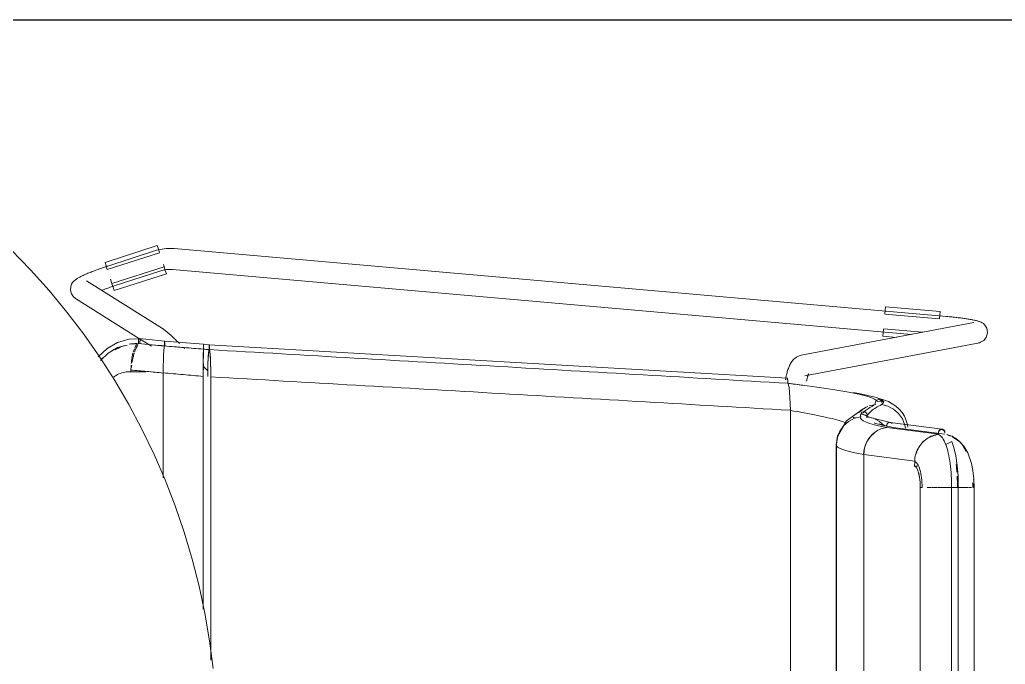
# Model space of a CAD drawing. Header units: millimetres. Extents: x 155927 to 317870, y -36033 to 97293.
# Drawn here: x 160235 to 160801, y 25586 to 25956 of the extents above; entities that cross this region are included whole.
import ezdxf

# ---------------------------------------------------------------- set-up
doc = ezdxf.new("R2010")
doc.units = ezdxf.units.MM
doc.header["$MEASUREMENT"] = 0
doc.layers.add('I-FURN', color=8, linetype='CONTINUOUS', lineweight=9)
doc.layers.add('I-WALL', color=7, linetype='CONTINUOUS', lineweight=9)

msp = doc.modelspace()

# ---------------------------------------------------------------- linework, layer by layer
at = {"layer": 'I-FURN'}
for p, q in [((160284.22, 25816.26), (160314.23, 25825.95)), ((160314.23, 25825.95), (160314.86, 25823.99)), ((160241.52, 25812.1), (160230.39, 25823.6)), ((160285.53, 25812.21), (160315.54, 25821.9)), ((160312.6, 25822.95), (160285.78, 25814.23)), ((160312.64, 25822.96), (160312.6, 25822.95)), ((160313.73, 25823.29), (160312.64, 25822.96)), ((160314.84, 25823.57), (160313.73, 25823.29)), ((160315.96, 25823.82), (160314.84, 25823.57)), ((160314.86, 25823.99), (160315.5, 25822.02)), ((160317.08, 25824.01), (160315.96, 25823.82)), ((160318.21, 25824.16), (160317.08, 25824.01)), ((160319.35, 25824.27), (160318.21, 25824.16)), ((160320.49, 25824.33), (160319.35, 25824.27)), ((160321.63, 25824.34), (160320.49, 25824.33)), ((160322.78, 25824.31), (160321.63, 25824.34)), ((160323.91, 25824.23), (160322.78, 25824.31)), ((160767.24, 25785.28), (160323.91, 25824.23)), ((160283.11, 25813.34), (160283.85, 25813.59)), ((160283.85, 25813.59), (160284.58, 25813.84)), ((160284.85, 25814.3), (160284.22, 25816.26)), ((160284.58, 25813.84), (160285.32, 25814.08)), ((160285.49, 25812.33), (160284.85, 25814.3)), ((160285.32, 25814.08), (160285.78, 25814.23)), ((160318.14, 25813.83), (160288.14, 25804.14)), ((160317.73, 25815.09), (160318.11, 25813.93)), ((160318.18, 25813.71), (160318.82, 25811.74)), ((160252.18, 25800.17), (160241.52, 25812.1)), ((160269.38, 25807.71), (160269.8, 25807.94)), ((160269.8, 25807.94), (160270.24, 25808.17)), ((160270.24, 25808.17), (160270.7, 25808.4)), ((160270.7, 25808.4), (160271.17, 25808.63)), ((160271.17, 25808.63), (160271.66, 25808.86)), ((160271.66, 25808.86), (160272.17, 25809.1)), ((160272.17, 25809.1), (160272.7, 25809.34)), ((160272.7, 25809.34), (160273.25, 25809.58)), ((160273.25, 25809.58), (160273.81, 25809.82)), ((160273.81, 25809.82), (160274.39, 25810.06)), ((160274.39, 25810.06), (160274.98, 25810.31)), ((160274.98, 25810.31), (160275.59, 25810.56)), ((160275.59, 25810.56), (160276.22, 25810.81)), ((160276.22, 25810.81), (160276.86, 25811.06)), ((160276.86, 25811.06), (160277.51, 25811.32)), ((160277.51, 25811.32), (160278.18, 25811.57)), ((160278.18, 25811.57), (160278.85, 25811.82)), ((160278.85, 25811.82), (160279.54, 25812.08)), ((160279.54, 25812.08), (160280.24, 25812.33)), ((160280.24, 25812.33), (160280.95, 25812.59)), ((160280.95, 25812.59), (160281.66, 25812.84)), ((160281.66, 25812.84), (160282.39, 25813.09)), ((160282.39, 25813.09), (160283.11, 25813.34)), ((160289.44, 25800.1), (160319.45, 25809.79)), ((160289.49, 25802.82), (160316.31, 25811.53)), ((160316.31, 25811.53), (160316.94, 25811.73)), ((160316.94, 25811.73), (160317.58, 25811.89)), ((160317.58, 25811.89), (160318.23, 25812.03)), ((160318.23, 25812.03), (160318.88, 25812.15)), ((160318.82, 25811.74), (160319.45, 25809.79)), ((160318.88, 25812.15), (160319.54, 25812.24)), ((160319.54, 25812.24), (160320.2, 25812.3)), ((160320.2, 25812.3), (160320.86, 25812.33)), ((160320.86, 25812.33), (160321.52, 25812.34)), ((160321.52, 25812.34), (160322.18, 25812.32)), ((160322.18, 25812.32), (160322.84, 25812.28)), ((160322.84, 25812.28), (160322.86, 25812.28)), ((160322.86, 25812.28), (160747.21, 25775)), ((160264.32, 25800.43), (160264.5, 25802.4)), ((160264.5, 25802.4), (160265.02, 25803.78)), ((160265.02, 25803.78), (160265.58, 25804.7)), ((160265.58, 25804.7), (160266.1, 25805.32)), ((160266.1, 25805.32), (160266.57, 25805.79)), ((160266.57, 25805.79), (160266.99, 25806.16)), ((160266.99, 25806.16), (160267.4, 25806.47)), ((160267.4, 25806.47), (160267.79, 25806.75)), ((160267.79, 25806.75), (160268.18, 25807)), ((160268.18, 25807), (160268.57, 25807.25)), ((160268.57, 25807.25), (160268.97, 25807.48)), ((160268.97, 25807.48), (160269.38, 25807.71)), ((160317.21, 25778.44), (160273.63, 25805.74)), ((160287.09, 25802.02), (160287.78, 25802.26)), ((160287.3, 25806.72), (160288.1, 25804.24)), ((160287.78, 25802.26), (160288.47, 25802.49)), ((160288.81, 25802.05), (160288.17, 25804.03)), ((160288.47, 25802.49), (160289.16, 25802.71)), ((160289.16, 25802.71), (160289.49, 25802.82)), ((160262.35, 25787.83), (160252.18, 25800.17)), ((160264.91, 25798.2), (160264.32, 25800.43)), ((160266.13, 25796.47), (160264.91, 25798.2)), ((160282.51, 25800.38), (160283.14, 25800.61)), ((160283.14, 25800.61), (160283.77, 25800.85)), ((160283.77, 25800.85), (160284.42, 25801.08)), ((160284.42, 25801.08), (160285.07, 25801.32)), ((160285.07, 25801.32), (160285.74, 25801.55)), ((160285.74, 25801.55), (160286.41, 25801.79)), ((160286.41, 25801.79), (160287.09, 25802.02)), ((160289.44, 25800.1), (160288.81, 25802.05)), ((160266.13, 25796.47), (160267.26, 25795.57)), ((160267.26, 25795.57), (160304.02, 25772.54)), ((160732.04, 25788.81), (160732.22, 25790.86)), ((160732.22, 25790.86), (160763.63, 25788.1)), ((160272.03, 25775.08), (160262.35, 25787.83)), ((160731.85, 25786.63), (160763.26, 25783.87)), ((160731.86, 25786.75), (160732.04, 25788.81)), ((160763.45, 25786.05), (160763.27, 25783.99)), ((160763.63, 25788.1), (160763.45, 25786.05)), ((160767.39, 25785.27), (160767.24, 25785.28)), ((160768.15, 25785.2), (160767.39, 25785.27)), ((160768.9, 25785.13), (160768.15, 25785.2)), ((160783.09, 25781.8), (160683.79, 25762.99)), ((160769.64, 25785.06), (160768.9, 25785.13)), ((160770.39, 25784.99), (160769.64, 25785.06)), ((160771.13, 25784.91), (160770.39, 25784.99)), ((160771.86, 25784.83), (160771.13, 25784.91)), ((160772.59, 25784.75), (160771.86, 25784.83)), ((160773.3, 25784.67), (160772.59, 25784.75)), ((160774.01, 25784.59), (160773.3, 25784.67)), ((160774.71, 25784.5), (160774.01, 25784.59)), ((160775.4, 25784.42), (160774.71, 25784.5)), ((160776.08, 25784.33), (160775.4, 25784.42)), ((160776.74, 25784.24), (160776.08, 25784.33)), ((160777.39, 25784.15), (160776.74, 25784.24)), ((160778.02, 25784.06), (160777.39, 25784.15)), ((160778.64, 25783.97), (160778.02, 25784.06)), ((160779.24, 25783.88), (160778.64, 25783.97)), ((160779.83, 25783.79), (160779.24, 25783.88)), ((160780.4, 25783.7), (160779.83, 25783.79)), ((160780.95, 25783.6), (160780.4, 25783.7)), ((160781.48, 25783.51), (160780.95, 25783.6)), ((160782, 25783.42), (160781.48, 25783.51)), ((160782.49, 25783.32), (160782, 25783.42)), ((160782.97, 25783.23), (160782.49, 25783.32)), ((160783.43, 25783.13), (160782.97, 25783.23)), ((160783.87, 25783.03), (160783.43, 25783.13)), ((160784.3, 25782.93), (160783.87, 25783.03)), ((160784.71, 25782.83), (160784.3, 25782.93)), ((160785.12, 25782.72), (160784.71, 25782.83)), ((160785.51, 25782.6), (160785.12, 25782.72)), ((160785.91, 25782.48), (160785.51, 25782.6)), ((160786.31, 25782.34), (160785.91, 25782.48)), ((160786.74, 25782.17), (160786.31, 25782.34)), ((160787.22, 25781.95), (160786.74, 25782.17)), ((160787.78, 25781.65), (160787.22, 25781.95)), ((160788.48, 25781.17), (160787.78, 25781.65)), ((160789.39, 25780.32), (160788.48, 25781.17)), ((160790.43, 25778.66), (160789.39, 25780.32)), ((160281.18, 25761.96), (160272.03, 25775.08)), ((160317.21, 25778.44), (160317.54, 25778.22)), ((160317.54, 25778.22), (160317.79, 25778.04)), ((160317.79, 25778.04), (160318.02, 25777.87)), ((160318.02, 25777.87), (160318.24, 25777.69)), ((160318.24, 25777.69), (160318.47, 25777.51)), ((160318.47, 25777.51), (160318.7, 25777.32)), ((160318.7, 25777.32), (160318.94, 25777.12)), ((160318.94, 25777.12), (160319.19, 25776.91)), ((160319.19, 25776.91), (160319.46, 25776.68)), ((160319.46, 25776.68), (160319.74, 25776.43)), ((160319.74, 25776.43), (160320.03, 25776.18)), ((160320.03, 25776.18), (160320.34, 25775.9)), ((160320.34, 25775.9), (160320.66, 25775.62)), ((160320.66, 25775.62), (160321, 25775.32)), ((160321, 25775.32), (160321.35, 25775)), ((160321.35, 25775), (160321.71, 25774.67)), ((160321.71, 25774.67), (160322.09, 25774.33)), ((160322.09, 25774.33), (160322.48, 25773.97)), ((160322.48, 25773.97), (160322.88, 25773.6)), ((160730.73, 25773.95), (160730.91, 25775.99)), ((160730.73, 25773.95), (160738.63, 25773.25)), ((160730.91, 25775.99), (160731.09, 25778.05)), ((160753.58, 25776.2), (160731.1, 25778.18)), ((160790.08, 25773.15), (160790.91, 25775.9)), ((160790.91, 25775.9), (160790.43, 25778.66)), ((160291.45, 25770.33), (160285.44, 25766.94)), ((160297.97, 25772.2), (160291.45, 25770.33)), ((160304.88, 25772.49), (160297.97, 25772.2)), ((160303.99, 25772.61), (160318.48, 25771.19)), ((160304.39, 25772.31), (160310.84, 25768.27)), ((160318.19, 25767.45), (160318.39, 25768.34)), ((160318.39, 25768.34), (160318.19, 25767.45)), ((160318.39, 25770.25), (160318.38, 25769.8)), ((160318.38, 25769.79), (160318.39, 25770.25)), ((160318.38, 25769.8), (160318.38, 25769.31)), ((160318.38, 25769.3), (160318.38, 25769.79)), ((160318.38, 25769.31), (160318.38, 25768.81)), ((160318.38, 25768.81), (160318.38, 25769.3)), ((160318.38, 25768.81), (160318.39, 25768.34)), ((160318.39, 25768.34), (160318.38, 25768.81)), ((160318.41, 25770.64), (160318.39, 25770.25)), ((160318.39, 25770.25), (160318.41, 25770.63)), ((160318.43, 25770.93), (160318.41, 25770.64)), ((160318.41, 25770.63), (160318.43, 25770.93)), ((160318.45, 25771.12), (160318.43, 25770.93)), ((160318.45, 25771.12), (160318.48, 25771.19)), ((160318.48, 25771.19), (160318.45, 25771.12)), ((160318.48, 25771.19), (160340.68, 25769.36)), ((160318.5, 25771.13), (160318.48, 25771.19)), ((160318.48, 25771.19), (160318.5, 25771.12)), ((160318.53, 25770.94), (160318.5, 25771.13)), ((160318.5, 25771.12), (160318.53, 25770.93)), ((160318.55, 25770.65), (160318.53, 25770.94)), ((160318.53, 25770.93), (160318.55, 25770.64)), ((160318.58, 25769.81), (160318.57, 25770.26)), ((160318.57, 25770.26), (160318.58, 25769.81)), ((160318.57, 25768.35), (160318.58, 25768.82)), ((160318.58, 25768.82), (160318.57, 25768.35)), ((160318.58, 25769.32), (160318.58, 25769.81)), ((160318.58, 25769.81), (160318.58, 25769.32)), ((160318.58, 25768.82), (160318.58, 25769.32)), ((160318.58, 25769.32), (160318.58, 25768.82)), ((160322.88, 25773.6), (160323.3, 25773.22)), ((160323.3, 25773.22), (160323.72, 25772.83)), ((160323.72, 25772.83), (160324.16, 25772.43)), ((160324.16, 25772.43), (160324.6, 25772.01)), ((160324.6, 25772.01), (160325.06, 25771.59)), ((160325.06, 25771.59), (160325.52, 25771.16)), ((160325.52, 25771.16), (160325.99, 25770.72)), ((160325.99, 25770.72), (160326.47, 25770.27)), ((160326.47, 25770.27), (160326.95, 25769.82)), ((160340.68, 25769.11), (160340.67, 25768.82)), ((160340.67, 25768.81), (160340.68, 25769.1)), ((160340.67, 25768.82), (160340.67, 25768.43)), ((160340.67, 25768.43), (160340.67, 25768.81)), ((160340.67, 25767.98), (160340.67, 25768.43)), ((160340.67, 25768.43), (160340.67, 25767.98)), ((160344.04, 25769.09), (160340.68, 25769.36)), ((160340.68, 25769.29), (160340.68, 25769.36)), ((160340.68, 25769.36), (160340.68, 25769.29)), ((160340.68, 25769.29), (160340.68, 25769.36)), ((160340.68, 25769.36), (160340.68, 25769.3)), ((160340.68, 25769.3), (160340.68, 25769.11)), ((160340.68, 25769.1), (160340.68, 25769.29)), ((160340.68, 25769.29), (160340.68, 25769.1)), ((160340.68, 25769.11), (160340.68, 25769.29)), ((160340.68, 25768.81), (160340.68, 25769.11)), ((160340.68, 25769.1), (160340.68, 25768.81)), ((160340.68, 25768.81), (160340.69, 25768.42)), ((160340.69, 25768.43), (160340.68, 25768.81)), ((160340.69, 25767.98), (160340.69, 25768.43)), ((160340.69, 25768.42), (160340.69, 25767.97)), ((160343.96, 25768.53), (160343.94, 25768.15)), ((160343.98, 25768.83), (160343.96, 25768.53)), ((160344.01, 25769.02), (160343.98, 25768.83)), ((160344.04, 25769.09), (160344.01, 25769.02)), ((160344.04, 25769.09), (160675.95, 25749.8)), ((160344.07, 25769.02), (160344.04, 25769.09)), ((160344.09, 25768.83), (160344.07, 25769.02)), ((160344.11, 25768.54), (160344.09, 25768.83)), ((160344.13, 25768.16), (160344.11, 25768.54)), ((160686.03, 25751.2), (160785.32, 25770.01)), ((160785.74, 25770.1), (160785.32, 25770.01)), ((160786.25, 25770.24), (160785.74, 25770.1)), ((160786.87, 25770.45), (160786.25, 25770.24)), ((160787.67, 25770.83), (160786.87, 25770.45)), ((160788.75, 25771.57), (160787.67, 25770.83)), ((160790.08, 25773.15), (160788.75, 25771.57)), ((160285.44, 25766.94), (160280.29, 25762.2)), ((160286.02, 25764.26), (160281.55, 25759.99)), ((160291.85, 25767.62), (160286.02, 25764.26)), ((160317.75, 25760.2), (160317.86, 25763.24)), ((160317.86, 25763.23), (160317.75, 25760.13)), ((160318.01, 25765.71), (160317.86, 25763.23)), ((160317.87, 25763.27), (160318.01, 25765.71)), ((160318.19, 25767.45), (160318.01, 25765.71)), ((160318.02, 25765.73), (160318.19, 25767.45)), ((160329.44, 25767.46), (160329.94, 25766.97)), ((160340.64, 25763.89), (160340.63, 25761.39)), ((160340.63, 25761.39), (160340.64, 25763.88)), ((160340.66, 25765.64), (160340.64, 25763.89)), ((160340.64, 25763.89), (160340.66, 25765.63)), ((160340.66, 25765.63), (160340.67, 25766.52)), ((160340.67, 25766.52), (160340.66, 25765.64)), ((160340.67, 25767.49), (160340.67, 25767.98)), ((160340.67, 25767.98), (160340.67, 25767.49)), ((160340.67, 25766.99), (160340.67, 25767.49)), ((160340.67, 25767.49), (160340.67, 25766.99)), ((160340.67, 25766.52), (160340.67, 25766.99)), ((160340.67, 25766.99), (160340.67, 25766.52)), ((160340.69, 25767.48), (160340.69, 25767.98)), ((160340.69, 25767.97), (160340.69, 25767.48)), ((160340.69, 25767.48), (160340.69, 25766.98)), ((160340.69, 25766.99), (160340.69, 25767.48)), ((160340.69, 25766.52), (160340.69, 25766.99)), ((160340.69, 25766.98), (160340.69, 25766.51)), ((160340.7, 25765.62), (160340.71, 25763.87)), ((160340.71, 25763.87), (160340.7, 25765.62)), ((160340.71, 25763.87), (160340.73, 25761.37)), ((160340.73, 25761.37), (160340.71, 25763.87)), ((160343.54, 25763.59), (160343.37, 25761.09)), ((160343.73, 25765.34), (160343.54, 25763.59)), ((160343.94, 25766.24), (160343.73, 25765.34)), ((160343.94, 25768.15), (160343.93, 25767.7)), ((160343.93, 25767.7), (160343.93, 25767.21)), ((160343.93, 25767.21), (160343.93, 25766.71)), ((160343.93, 25766.71), (160343.94, 25766.24)), ((160344.14, 25767.71), (160344.13, 25768.16)), ((160344.15, 25767.22), (160344.14, 25767.71)), ((160344.14, 25766.25), (160344.15, 25766.72)), ((160344.35, 25765.36), (160344.14, 25766.25)), ((160344.15, 25766.72), (160344.15, 25767.22)), ((160344.54, 25763.61), (160344.35, 25765.36)), ((160344.7, 25761.11), (160344.54, 25763.61)), ((160682.81, 25762.73), (160681.91, 25762.37)), ((160683.79, 25762.99), (160682.81, 25762.73)), ((160289.8, 25748.48), (160281.18, 25761.96)), ((160317.68, 25756.7), (160317.75, 25760.14)), ((160317.75, 25760.13), (160317.68, 25756.7)), ((160340.63, 25761.39), (160340.62, 25758.25)), ((160340.62, 25758.25), (160340.63, 25761.38)), ((160340.62, 25754.69), (160340.62, 25758.25)), ((160340.62, 25758.25), (160340.62, 25754.69)), ((160340.74, 25754.69), (160340.74, 25758.25)), ((160340.74, 25758.24), (160340.74, 25754.69)), ((160343.25, 25757.98), (160343.17, 25754.43)), ((160343.37, 25761.09), (160343.25, 25757.98)), ((160344.83, 25757.98), (160344.7, 25761.11)), ((160344.91, 25754.42), (160344.83, 25757.98)), ((160677.22, 25757.19), (160676.97, 25756.63)), ((160677.49, 25757.74), (160677.22, 25757.19)), ((160677.78, 25758.28), (160677.49, 25757.74)), ((160678.1, 25758.82), (160677.78, 25758.28)), ((160678.46, 25759.35), (160678.1, 25758.82)), ((160678.86, 25759.89), (160678.46, 25759.35)), ((160679.32, 25760.42), (160678.86, 25759.89)), ((160679.84, 25760.94), (160679.32, 25760.42)), ((160680.43, 25761.45), (160679.84, 25760.94)), ((160681.12, 25761.93), (160680.43, 25761.45)), ((160681.91, 25762.37), (160681.12, 25761.93)), ((160307.61, 25753.55), (160297.85, 25753.55)), ((160299.1, 25753.49), (160299.1, 25754.54)), ((160317.67, 25756.6), (160317.65, 25752.84)), ((160317.65, 25752.96), (160317.67, 25756.6)), ((160317.65, 25752.84), (160317.65, 25692.72)), ((160317.65, 25692.72), (160317.65, 25752.84)), ((160343.29, 25754.12), (160340.62, 25756.69)), ((160340.62, 25754.69), (160340.62, 25750.9)), ((160340.62, 25750.9), (160340.62, 25754.68)), ((160343.17, 25754.43), (160343.14, 25750.74)), ((160344.93, 25750.63), (160344.91, 25754.42)), ((160675.44, 25751.74), (160675.3, 25751.07)), ((160675.6, 25752.39), (160675.44, 25751.74)), ((160675.76, 25753.03), (160675.6, 25752.39)), ((160675.93, 25753.66), (160675.76, 25753.03)), ((160676.11, 25754.28), (160675.93, 25753.66)), ((160676.31, 25754.89), (160676.11, 25754.28)), ((160676.51, 25755.48), (160676.31, 25754.89)), ((160676.73, 25756.06), (160676.51, 25755.48)), ((160676.97, 25756.63), (160676.73, 25756.06)), ((160687.79, 25751.39), (160687.69, 25751.08)), ((160687.89, 25751.66), (160687.79, 25751.39)), ((160687.99, 25751.89), (160687.89, 25751.66)), ((160688.08, 25752.08), (160687.99, 25751.89)), ((160688.15, 25752.23), (160688.08, 25752.08)), ((160688.2, 25752.32), (160688.15, 25752.23)), ((160688.24, 25752.39), (160688.2, 25752.32)), ((160688.26, 25752.42), (160688.24, 25752.39)), ((160297.88, 25734.67), (160289.8, 25748.48)), ((160340.62, 25617.26), (160340.62, 25750.9)), ((160340.62, 25750.9), (160340.62, 25617.26)), ((160344.93, 25588.04), (160344.93, 25750.63)), ((160344.93, 25750.63), (160344.93, 25588.04)), ((160675.04, 25749.69), (160674.92, 25748.99)), ((160675.16, 25750.39), (160675.04, 25749.69)), ((160675.3, 25751.07), (160675.16, 25750.39)), ((160675.8, 25749.26), (160675.77, 25748.88)), ((160675.77, 25748.88), (160675.8, 25749.26)), ((160675.84, 25749.55), (160675.8, 25749.26)), ((160675.8, 25749.26), (160675.84, 25749.55)), ((160675.95, 25749.8), (160675.89, 25749.73)), ((160675.89, 25749.74), (160675.95, 25749.8)), ((160676.09, 25749.23), (160676.05, 25749.53)), ((160676.05, 25749.53), (160676.09, 25749.24)), ((160676.09, 25749.24), (160676.13, 25748.85)), ((160676.13, 25748.85), (160676.09, 25749.23)), ((160676.15, 25748.39), (160676.13, 25748.85)), ((160676.13, 25748.85), (160676.15, 25748.39)), ((160676.14, 25746.93), (160676.15, 25747.4)), ((160676.15, 25747.4), (160676.14, 25746.93)), ((160676.14, 25746.93), (160676.54, 25746.03)), ((160676.54, 25746.03), (160676.14, 25746.93)), ((160676.16, 25747.9), (160676.15, 25748.39)), ((160676.15, 25748.39), (160676.16, 25747.9)), ((160676.15, 25747.4), (160676.16, 25747.9)), ((160676.16, 25747.9), (160676.15, 25747.4)), ((160676.54, 25746.03), (160676.9, 25744.29)), ((160676.9, 25744.28), (160676.54, 25746.03)), ((160687.05, 25748.65), (160686.96, 25748.16)), ((160687.15, 25749.12), (160687.05, 25748.65)), ((160687.26, 25749.57), (160687.15, 25749.12)), ((160687.36, 25749.99), (160687.26, 25749.57)), ((160687.47, 25750.38), (160687.36, 25749.99)), ((160687.58, 25750.75), (160687.47, 25750.38)), ((160687.69, 25751.08), (160687.58, 25750.75)), ((160676.9, 25744.28), (160677.21, 25741.82)), ((160677.21, 25741.79), (160676.9, 25744.28)), ((160677.45, 25738.68), (160677.21, 25741.79)), ((160677.22, 25741.79), (160677.45, 25738.73)), ((160717.93, 25740.95), (160713.86, 25741.69)), ((160726.45, 25739.06), (160717.93, 25740.95)), ((160305.4, 25720.55), (160297.88, 25734.67)), ((160677.45, 25738.69), (160677.6, 25735.21)), ((160677.61, 25735.15), (160677.45, 25738.68)), ((160677.61, 25735.15), (160677.67, 25731.46)), ((160677.67, 25731.38), (160677.61, 25735.15)), ((160726.55, 25734.73), (160722.93, 25733.95)), ((160722.94, 25733.94), (160726.55, 25734.73)), ((160726.37, 25735.71), (160726.46, 25736.2)), ((160726.46, 25736.2), (160726.37, 25735.71)), ((160726.4, 25735.21), (160726.37, 25735.71)), ((160726.37, 25735.71), (160726.4, 25735.21)), ((160726.55, 25734.73), (160726.4, 25735.21)), ((160726.4, 25735.21), (160726.55, 25734.73)), ((160734.08, 25736.39), (160726.45, 25739.06)), ((160726.46, 25736.2), (160726.67, 25736.65)), ((160726.66, 25736.65), (160726.46, 25736.2)), ((160726.98, 25737.03), (160726.66, 25736.65)), ((160726.67, 25736.65), (160726.98, 25737.03)), ((160727.38, 25737.32), (160726.98, 25737.03)), ((160726.98, 25737.03), (160727.39, 25737.31)), ((160727.84, 25737.5), (160727.38, 25737.32)), ((160727.39, 25737.31), (160727.84, 25737.5)), ((160731.28, 25736.76), (160727.43, 25736.56)), ((160727.84, 25737.5), (160728.33, 25737.56)), ((160728.33, 25737.56), (160727.84, 25737.5)), ((160728.33, 25737.56), (160728.81, 25737.48)), ((160728.82, 25737.49), (160728.33, 25737.56)), ((160728.81, 25737.48), (160729.27, 25737.29)), ((160729.27, 25737.29), (160728.82, 25737.49)), ((160729.27, 25737.29), (160729.66, 25736.99)), ((160729.66, 25736.99), (160729.27, 25737.29)), ((160729.66, 25736.99), (160729.97, 25736.6)), ((160729.97, 25736.6), (160729.66, 25736.99)), ((160729.97, 25736.6), (160730.16, 25736.14)), ((160730.17, 25736.15), (160729.97, 25736.6)), ((160730.2, 25735.15), (160730.03, 25734.68)), ((160730.03, 25734.68), (160730.2, 25735.15)), ((160730.03, 25734.68), (160732.23, 25734.24)), ((160733.66, 25733.78), (160730.03, 25734.68)), ((160730.16, 25736.14), (160730.24, 25735.65)), ((160730.24, 25735.65), (160730.17, 25736.15)), ((160730.96, 25735.59), (160731.28, 25736.76)), ((160738.19, 25733.89), (160734.08, 25736.39)), ((160677.67, 25347.98), (160677.67, 25731.38)), ((160677.67, 25731.38), (160677.67, 25347.98)), ((160710, 25725.38), (160719.53, 25732.36)), ((160719.61, 25732.31), (160716.77, 25729.91)), ((160716.77, 25729.91), (160719.61, 25732.3)), ((160717.96, 25728.69), (160718.04, 25729.18)), ((160718.04, 25729.18), (160717.96, 25728.69)), ((160718, 25728.19), (160717.96, 25728.69)), ((160717.96, 25728.69), (160718, 25728.2)), ((160718.24, 25729.64), (160718.04, 25729.18)), ((160718.04, 25729.18), (160718.24, 25729.63)), ((160721.95, 25728.4), (160718.06, 25729.24)), ((160723.51, 25727.37), (160718.19, 25729.54)), ((160718.56, 25730.02), (160718.24, 25729.64)), ((160718.24, 25729.63), (160718.56, 25730.01)), ((160718.56, 25730.01), (160718.96, 25730.31)), ((160718.96, 25730.31), (160718.56, 25730.02)), ((160718.96, 25730.31), (160719.42, 25730.5)), ((160719.42, 25730.5), (160718.96, 25730.31)), ((160719.91, 25730.57), (160719.42, 25730.5)), ((160719.42, 25730.5), (160719.91, 25730.56)), ((160719.53, 25732.36), (160721.28, 25733.25)), ((160722.2, 25733.68), (160719.61, 25732.31)), ((160719.61, 25732.3), (160721.28, 25733.25)), ((160720.4, 25730.5), (160719.91, 25730.57)), ((160719.91, 25730.56), (160720.4, 25730.5)), ((160720.4, 25730.5), (160720.86, 25730.31)), ((160720.86, 25730.31), (160720.4, 25730.5)), ((160720.86, 25730.31), (160721.26, 25730.01)), ((160721.27, 25730.02), (160720.86, 25730.31)), ((160721.26, 25730.01), (160721.58, 25729.63)), ((160721.58, 25729.64), (160721.27, 25730.02)), ((160721.78, 25729.18), (160721.58, 25729.64)), ((160721.58, 25729.63), (160721.78, 25729.18)), ((160721.78, 25729.18), (160721.86, 25728.69)), ((160721.87, 25728.69), (160721.78, 25729.18)), ((160721.86, 25728.69), (160721.82, 25728.19)), ((160721.83, 25728.2), (160721.87, 25728.69)), ((160736.98, 25732.04), (160733.66, 25733.78)), ((160739.81, 25729.56), (160736.98, 25732.04)), ((160740.15, 25732.15), (160738.19, 25733.89)), ((160741.98, 25726.48), (160739.81, 25729.56)), ((160741.84, 25730.17), (160740.15, 25732.15)), ((160743.21, 25727.98), (160741.84, 25730.17)), ((160704.88, 25716.72), (160710, 25725.38)), ((160711.05, 25725.08), (160708.17, 25722.57)), ((160708.18, 25722.57), (160711.05, 25725.07)), ((160711.05, 25725.07), (160714.44, 25726.83)), ((160714.44, 25726.83), (160711.05, 25725.08)), ((160718.16, 25727.73), (160714.44, 25726.83)), ((160718, 25728.2), (160718.16, 25727.73)), ((160718.16, 25727.72), (160718, 25728.19)), ((160721.82, 25728.19), (160721.66, 25727.72)), ((160721.66, 25727.72), (160722.25, 25727.65)), ((160721.67, 25727.73), (160721.83, 25728.2)), ((160725.38, 25726.83), (160721.67, 25727.73)), ((160735.13, 25724.4), (160723.51, 25727.37)), ((160728.77, 25725.08), (160725.38, 25726.83)), ((160728.74, 25723.57), (160731.18, 25722.82)), ((160731.65, 25722.57), (160728.77, 25725.08)), ((160733.03, 25723.04), (160732.95, 25722.55)), ((160733.22, 25723.5), (160733.03, 25723.04)), ((160733.52, 25723.88), (160733.22, 25723.5)), ((160733.91, 25724.17), (160733.52, 25723.88)), ((160734.35, 25724.36), (160733.91, 25724.17)), ((160734.82, 25724.43), (160734.35, 25724.36)), ((160735.28, 25724.36), (160734.82, 25724.43)), ((160764.82, 25720.56), (160735.05, 25724.41)), ((160735.73, 25724.17), (160735.28, 25724.36)), ((160736.11, 25723.88), (160735.73, 25724.17)), ((160743.39, 25722.96), (160741.98, 25726.48)), ((160744.24, 25725.61), (160743.21, 25727.98)), ((160743.38, 25722.96), (160743.75, 25721.21)), ((160743.75, 25721.22), (160743.39, 25722.96)), ((160744.9, 25723.1), (160744.24, 25725.61)), ((160745.05, 25721.68), (160744.9, 25723.1)), ((160312.35, 25706.14), (160305.4, 25720.55)), ((160706, 25719.43), (160704.64, 25715.86)), ((160704.65, 25715.86), (160706.01, 25719.43)), ((160704.81, 25716.57), (160706.18, 25719.75)), ((160708.17, 25722.57), (160706, 25719.43)), ((160706.01, 25719.43), (160708.18, 25722.57)), ((160726.38, 25718.95), (160723.64, 25716.47)), ((160731.18, 25722.82), (160737.47, 25721.44)), ((160732.95, 25722.55), (160732.99, 25722.05)), ((160762.84, 25717.74), (160733.14, 25721.58)), ((160766.38, 25717.72), (160736.69, 25721.56)), ((160762.85, 25718.18), (160760.41, 25718.49)), ((160704.02, 25711.53), (160704.81, 25716.57)), ((160704.17, 25712.07), (160704.65, 25715.86)), ((160704.64, 25715.86), (160704.17, 25712.07)), ((160704.17, 25367.29), (160704.17, 25712.07)), ((160704.17, 25712.07), (160704.17, 25367.29)), ((160721.56, 25713.35), (160720.24, 25709.81)), ((160723.64, 25716.47), (160721.56, 25713.35)), ((160770.41, 25713.54), (160766.87, 25711.78)), ((160771.57, 25710.08), (160770.41, 25713.54)), ((160771.01, 25716.08), (160770.82, 25716.18)), ((160774.91, 25713.4), (160771.01, 25716.08)), ((160777.21, 25710.92), (160774.91, 25713.4)), ((160318.71, 25691.46), (160312.35, 25706.14)), ((160704.01, 25711.54), (160704.01, 25406.74)), ((160720.24, 25709.81), (160719.76, 25706.04)), ((160719.76, 25706.04), (160749.04, 25702.18)), ((160719.76, 25373.33), (160719.76, 25706.04)), ((160719.76, 25706.04), (160719.76, 25373.33)), ((160772.67, 25705.39), (160771.57, 25710.08)), ((160779.6, 25707.04), (160777.21, 25710.92)), ((160781.72, 25700.99), (160779.6, 25707.04)), ((160749.04, 25702.18), (160748.97, 25699.46)), ((160773.51, 25699.77), (160772.67, 25705.39)), ((160782.51, 25696.96), (160781.72, 25700.99)), ((160750.64, 25699.46), (160748.97, 25699.46)), ((160748.97, 25699.46), (160749.84, 25698.82)), ((160749.84, 25698.82), (160750.62, 25697.47)), ((160750.62, 25697.47), (160751.29, 25695.49)), ((160751.29, 25695.49), (160751.8, 25693)), ((160774, 25693.65), (160773.51, 25699.77)), ((160783.02, 25692.14), (160782.51, 25696.96)), ((160324.49, 25676.54), (160318.71, 25691.46)), ((160751.8, 25693), (160752.12, 25690.14)), ((160752.12, 25690.14), (160752.23, 25687.11)), ((160774.1, 25687.11), (160774, 25693.65)), ((160783.13, 25687.11), (160783.02, 25692.14)), ((160752.23, 25687.11), (160752.23, 25392.25)), ((160752.29, 25392.26), (160752.29, 25687.11)), ((160756.14, 25687.11), (160758.61, 25687.11)), ((160759.13, 25687.11), (160759.79, 25687.11)), ((160762.24, 25687.11), (160759.77, 25687.11)), ((160762.6, 25687.11), (160766.16, 25687.11)), ((160770.16, 25687.11), (160766.35, 25687.11)), ((160766.35, 25687.11), (160770.16, 25687.11)), ((160770.13, 25687.11), (160770.13, 25392.26)), ((160770.24, 25687.11), (160774.09, 25687.11)), ((160770.47, 25687.11), (160770.24, 25687.11)), ((160770.8, 25687.11), (160770.47, 25687.11)), ((160771.22, 25687.11), (160770.8, 25687.11)), ((160771.69, 25687.11), (160771.22, 25687.11)), ((160772.19, 25687.11), (160771.69, 25687.11)), ((160772.68, 25687.11), (160772.19, 25687.11)), ((160773.13, 25687.11), (160772.68, 25687.11)), ((160773.52, 25687.11), (160773.13, 25687.11)), ((160773.83, 25687.11), (160773.52, 25687.11)), ((160774.03, 25687.11), (160773.83, 25687.11)), ((160776.88, 25687.11), (160773.85, 25687.11)), ((160773.85, 25687.11), (160776.87, 25687.11)), ((160774.1, 25687.11), (160774.03, 25687.11)), ((160774.09, 25392.26), (160774.09, 25687.11)), ((160777.03, 25687.11), (160779.61, 25687.11)), ((160779.89, 25687.11), (160781.64, 25687.11)), ((160782.83, 25687.11), (160783.12, 25687.11)), ((160783.13, 25687.11), (160782.96, 25687.11)), ((160783.13, 25392.26), (160783.13, 25687.11)), ((160329.66, 25661.4), (160324.49, 25676.54)), ((160334.22, 25646.07), (160329.66, 25661.4)), ((160338.17, 25630.56), (160334.22, 25646.07)), ((160341.49, 25614.91), (160338.17, 25630.56)), ((160344.18, 25599.14), (160341.49, 25614.91)), ((160346.25, 25583.28), (160344.18, 25599.14))]:
    msp.add_line(p, q, dxfattribs=at)
for centre, major_axis, ratio, start_param, end_param in [((160734.82, 25722.47), (0, -1.96), 0.955139, 2.379629, 4.923331), ((160734.83, 25705.91), (0, -15.78), 0.955139, 3.737469, 4.704147), ((160734.83, 25705.91), (0, -15.78), 0.955139, 3.495799, 3.737346), ((160734.83, 25705.91), (0, -15.78), 0.955139, 3.254129, 3.495629), ((160778.86, 25687.11), (0, 12.4), 0.287441, 4.712389, 4.932602), ((160767.38, 25687.11), (15.75, 0), 0.000004, 2.669107, 2.851347)]:
    msp.add_ellipse(centre, major_axis=major_axis, ratio=ratio, start_param=start_param, end_param=end_param, dxfattribs=at)
for points, knots in [([(160287.97, 25765.57), (160288.86, 25766.14), (160291.68, 25767.8), (160294.79, 25768.41), (160296.93, 25768.7)], [0.591443, 0.591443, 0.591443, 0.591443, 0.6666667, 0.8236682, 0.8236682, 0.8236682, 0.8236682]), ([(160295.83, 25768.7), (160294.48, 25768.3), (160292.52, 25767.57), (160290.69, 25766.57), (160290.12, 25766.22)], [0.2297626, 0.2297626, 0.2297626, 0.2297626, 0.3333333, 0.3824546, 0.3824546, 0.3824546, 0.3824546]), ([(160301.28, 25767.25), (160301.6, 25767.94), (160302.29, 25769.07), (160303.04, 25769.63), (160303.43, 25769.77)], [0.6690305, 0.6690305, 0.6690305, 0.6690305, 0.8333333, 1, 1, 1, 1]), ([(160303.43, 25769.77), (160303.41, 25769.92), (160303.38, 25770.2), (160303.36, 25770.63), (160303.37, 25771), (160303.4, 25771.29), (160303.43, 25771.56), (160303.48, 25771.81), (160303.54, 25772.04), (160303.61, 25772.23), (160303.71, 25772.43), (160303.79, 25772.53), (160303.84, 25772.56)], [0, 0, 0, 0, 0.0555556, 0.1111111, 0.1666667, 0.1944444, 0.2222222, 0.2777778, 0.3055556, 0.3333333, 0.3888889, 0.4444444, 0.4444444, 0.4444444, 0.4444444]), ([(160344.04, 25769.09), (160344.06, 25769.09), (160344.09, 25768.95), (160344.12, 25768.56), (160344.13, 25768.18), (160344.15, 25767.72), (160344.15, 25767.22), (160344.15, 25766.72), (160344.14, 25766.4), (160344.14, 25766.25)], [-0.498493, -0.498493, -0.498493, -0.498493, -0.375, -0.3125, -0.25, -0.1875, -0.125, -0.0625, 0, 0, 0, 0]), ([(160299.62, 25761.27), (160299.65, 25761.43), (160299.81, 25762.44), (160300.01, 25763.39), (160300.19, 25764.13)], [0.3099455, 0.3099455, 0.3099455, 0.3099455, 0.3333333, 0.4607325, 0.4607325, 0.4607325, 0.4607325]), ([(160340.69, 25766.52), (160337, 25766.82), (160331.66, 25767.26), (160326.33, 25767.71), (160324.68, 25767.84)], [0, 0, 0, 0, 0.5, 0.7233886, 0.7233886, 0.7233886, 0.7233886]), ([(160343.14, 25750.74), (160343.15, 25753.26), (160343.2, 25757.03), (160343.37, 25761.21), (160343.59, 25764.56), (160343.8, 25765.95), (160343.94, 25766.24)], [-0.996036, -0.996036, -0.996036, -0.996036, -0.6666667, -0.5, -0.3333333, 0, 0, 0, 0]), ([(160344.14, 25766.25), (160344.28, 25765.97), (160344.49, 25764.59), (160344.71, 25761.23), (160344.84, 25758.06), (160344.91, 25754.46), (160344.93, 25751.91), (160344.93, 25750.63)], [-1, -1, -1, -1, -0.666667, -0.5, -0.333333, -0.166667, 0, 0, 0, 0]), ([(160300.21, 25761.27), (160300.19, 25761.2), (160300.04, 25760.49), (160299.88, 25759.75), (160299.76, 25759.07)], [-0.3429052, -0.3429052, -0.3429052, -0.3429052, -0.3333333, -0.2410291, -0.2410291, -0.2410291, -0.2410291]), ([(160289.21, 25750.38), (160290.11, 25751.15), (160293.11, 25753.08), (160296.71, 25753.71), (160299.1, 25753.49)], [0.5, 0.5, 0.5, 0.5, 0.6666667, 1, 1, 1, 1]), ([(160676.14, 25746.93), (160683.69, 25745.91), (160698.9, 25743.88), (160717.34, 25740.83), (160725.64, 25738.39), (160727.23, 25736.97), (160727.43, 25736.56)], [0, 0, 0, 0, 0.25, 0.5, 0.75, 0.8499411, 0.8499411, 0.8499411, 0.8499411]), ([(160726.55, 25734.73), (160724.14, 25733.57), (160721.48, 25731.94), (160719.81, 25730.31), (160719.42, 25729.85)], [0, 0, 0, 0, 0.5, 0.6963068, 0.6963068, 0.6963068, 0.6963068]), ([(160730.03, 25734.68), (160727.63, 25733.52), (160724.39, 25731.54), (160722.61, 25729.56), (160722.13, 25728.74)], [0, 0, 0, 0, 0.5, 0.8544564, 0.8544564, 0.8544564, 0.8544564]), ([(160727.83, 25738.45), (160728.45, 25738.22), (160731.36, 25736.96), (160731.59, 25735.71), (160730.03, 25734.68)], [0.6929173, 0.6929173, 0.6929173, 0.6929173, 0.75, 1, 1, 1, 1]), ([(160677.67, 25731.38), (160683.05, 25730.41), (160693.83, 25728.46), (160704.55, 25726.03), (160708.79, 25724.57), (160709.94, 25724.08)], [0, 0, 0, 0, 0.25, 0.5, 0.625, 0.625, 0.625, 0.625]), ([(160766.43, 25718.59), (160766.43, 25718.74), (160766.41, 25718.96), (160766.34, 25719.25), (160766.25, 25719.52), (160766.06, 25719.84), (160765.78, 25720.16), (160765.42, 25720.39), (160765.07, 25720.52), (160764.76, 25720.57), (160764.48, 25720.58), (160764.22, 25720.54), (160763.97, 25720.47), (160763.72, 25720.36), (160763.41, 25720.16), (160763.08, 25719.84), (160762.84, 25719.44), (160762.73, 25719.09), (160762.68, 25718.83), (160762.66, 25718.67), (160762.66, 25718.59)], [0.1111111, 0.1111111, 0.1111111, 0.1111111, 0.1666667, 0.1944444, 0.2222222, 0.2777778, 0.3333333, 0.3888889, 0.4444444, 0.4791667, 0.5138889, 0.5486111, 0.5833333, 0.6180556, 0.6527778, 0.7222222, 0.7916667, 0.8263889, 0.8611111, 0.8888889, 0.8888889, 0.8888889, 0.8888889]), ([(160762.75, 25718.99), (160762.79, 25719.11), (160762.89, 25719.34), (160763.17, 25719.75), (160763.71, 25720.21), (160764.59, 25720.46), (160765.37, 25720.23), (160765.88, 25719.84), (160766.17, 25719.45), (160766.36, 25719), (160766.4, 25718.67), (160766.41, 25718.5)], [-0.8125, -0.8125, -0.8125, -0.8125, -0.765625, -0.71875, -0.625, -0.5, -0.375, -0.3125, -0.25, -0.1875, -0.125, -0.125, -0.125, -0.125]), ([(160775.64, 25712.61), (160774.85, 25713.56), (160773.04, 25715.23), (160770.22, 25716.83), (160768.31, 25717.29), (160767.57, 25717.45)], [0.5, 0.5, 0.5, 0.5, 0.6666667, 0.8333333, 0.9365189, 0.9365189, 0.9365189, 0.9365189]), ([(160749.6, 25705.71), (160749.92, 25706.95), (160751.35, 25710.47), (160753.81, 25713.77), (160755.96, 25714.91)], [-0.8333333, -0.8333333, -0.8333333, -0.8333333, -0.6666667, -0.3333333, -0.3333333, -0.3333333, -0.3333333]), ([(160766.87, 25711.78), (160767.41, 25710.36), (160768.41, 25707.03), (160769.5, 25700.96), (160770.13, 25694.11), (160770.21, 25689.45), (160770.16, 25687.11)], [0.3397465, 0.3397465, 0.3397465, 0.3397465, 0.5, 0.6666667, 0.8333333, 0.9999948, 0.9999948, 0.9999948, 0.9999948]), ([(160778.29, 25707.98), (160778.1, 25708.49), (160777.54, 25709.84), (160776.8, 25711.09), (160776.27, 25711.82)], [0.260519, 0.260519, 0.260519, 0.260519, 0.3333333, 0.4544474, 0.4544474, 0.4544474, 0.4544474]), ([(160704.02, 25711.53), (160704.01, 25710.71), (160706.4, 25708.88), (160714.04, 25707.04), (160719.76, 25706.04)], [0.0892847, 0.0892847, 0.0892847, 0.0892847, 0.5, 1, 1, 1, 1])]:
    msp.add_open_spline(points, degree=3, knots=knots, dxfattribs=at)
for points in [[(160298.15, 25769.43), (160299.38, 25769.62), (160300.64, 25769.66), (160301.9, 25769.67)], [(160302.6, 25769.73), (160301.7, 25769.72), (160300.8, 25769.66), (160299.91, 25769.56)], [(160303.08, 25768.76), (160302.75, 25768.36), (160302.43, 25767.83), (160302.12, 25767.19)], [(160303.43, 25769.77), (160305.87, 25769.54), (160310.83, 25769.06), (160315.86, 25768.58), (160318.39, 25768.34)], [(160304.74, 25772.43), (160304.69, 25772.39), (160304.6, 25772.26), (160304.46, 25771.97), (160304.35, 25771.58), (160304.25, 25771.13), (160304.19, 25770.63), (160304.15, 25770.14), (160304.16, 25769.82), (160304.16, 25769.67)], [(160311.49, 25769.06), (160313.77, 25768.83), (160316.08, 25768.6), (160318.39, 25768.37)], [(160340.67, 25766.52), (160336.95, 25766.83), (160329.52, 25767.43), (160322.09, 25768.03), (160318.39, 25768.34)], [(160343.94, 25766.24), (160343.92, 25766.84), (160343.93, 25768.35), (160344, 25769.09), (160344.04, 25769.09)], [(160301.01, 25764.32), (160300.76, 25763.52), (160300.53, 25762.64), (160300.31, 25761.72)], [(160300.38, 25764.79), (160300.58, 25765.52), (160300.82, 25766.16), (160301.07, 25766.76)], [(160302, 25766.94), (160301.71, 25766.31), (160301.43, 25765.57), (160301.17, 25764.75)], [(160340.67, 25766.52), (160341.25, 25766.48), (160342.4, 25766.39), (160343.56, 25766.3), (160344.14, 25766.25)], [(160340.69, 25766.51), (160341.23, 25766.47), (160342.31, 25766.38), (160343.4, 25766.29), (160343.94, 25766.24)], [(160676.14, 25746.93), (160620.9, 25750.15), (160510.31, 25756.59), (160399.54, 25763.03), (160344.14, 25766.25)], [(160281.57, 25759.94), (160281.96, 25760.4), (160282.35, 25760.86), (160282.75, 25761.32)], [(160299.1, 25754.54), (160299.1, 25755.49), (160299.14, 25756.41), (160299.19, 25757.32)], [(160299.26, 25758.25), (160299.34, 25759.16), (160299.44, 25760.04), (160299.56, 25760.89)], [(160299.51, 25757.38), (160299.45, 25756.91), (160299.39, 25756.43), (160299.35, 25755.95)], [(160297.58, 25753.54), (160298.08, 25753.55), (160298.59, 25753.54), (160299.1, 25753.49)], [(160299.1, 25754.54), (160302.12, 25754.28), (160308.27, 25753.74), (160314.51, 25753.15), (160317.65, 25752.84)], [(160317.65, 25752.96), (160321.47, 25752.62), (160325.29, 25752.27), (160329.12, 25751.93)], [(160329.12, 25751.93), (160332.95, 25751.58), (160336.78, 25751.24), (160340.62, 25750.9)], [(160344.93, 25750.63), (160400.46, 25747.44), (160455.99, 25744.24), (160511.42, 25741.05)], [(160676.15, 25746.92), (160679.06, 25746.55), (160682, 25746.18), (160684.91, 25745.81)], [(160511.42, 25741.05), (160566.89, 25737.85), (160622.31, 25734.66), (160677.67, 25731.46)], [(160713.69, 25727.33), (160714.16, 25727.28), (160714.63, 25727.22), (160715.09, 25727.17)], [(160718.16, 25727.72), (160717.61, 25726.7), (160719.58, 25724.65), (160727.64, 25722.61), (160733.14, 25721.58)], [(160721.66, 25727.72), (160721.55, 25727.51), (160721.5, 25727.3), (160721.52, 25727.08)], [(160725.82, 25724.19), (160727.71, 25723.53), (160730.52, 25722.87), (160733.56, 25722.21)], [(160762.84, 25717.74), (160761.6, 25717.59), (160759.23, 25717.01), (160755.89, 25715.25), (160753.05, 25712.72), (160750.86, 25709.57), (160749.44, 25705.97), (160749.08, 25703.47), (160749.04, 25702.18)], [(160762.83, 25717.54), (160763.56, 25717.19), (160764.97, 25715.88), (160766.23, 25713.41), (160766.8, 25711.95)], [(160767.72, 25717.27), (160768.4, 25717.12), (160769.08, 25716.91), (160769.73, 25716.66)], [(160704.17, 25712.07), (160704.07, 25711.89), (160704.02, 25711.72), (160704.02, 25711.54)], [(160757.33, 25715.76), (160758.59, 25716.45), (160759.95, 25716.86), (160761.34, 25717.19)], [(160749.05, 25701.93), (160749.61, 25701.8), (160750.71, 25700.86), (160752.11, 25697.53), (160753.07, 25692.74), (160753.33, 25689), (160753.36, 25687.11)], [(160752.28, 25687.95), (160752.23, 25690.72), (160751.87, 25693.27), (160751.34, 25695.49)], [(160772.88, 25700.26), (160773.06, 25698.85), (160773.23, 25697.4), (160773.34, 25695.92)], [(160773.46, 25693.71), (160773.57, 25691.53), (160773.6, 25689.33), (160773.56, 25687.11)], [(160782.85, 25691.71), (160782.98, 25690.24), (160783.05, 25688.69), (160783.04, 25687.11)]]:
    msp.add_open_spline(points, degree=3, dxfattribs=at)
at = {"layer": 'I-WALL', "lineweight": 30}
msp.add_line((157247.81, 25955.61), (161148.83, 25955.61), dxfattribs=at)

doc.saveas('drawing.dxf')
